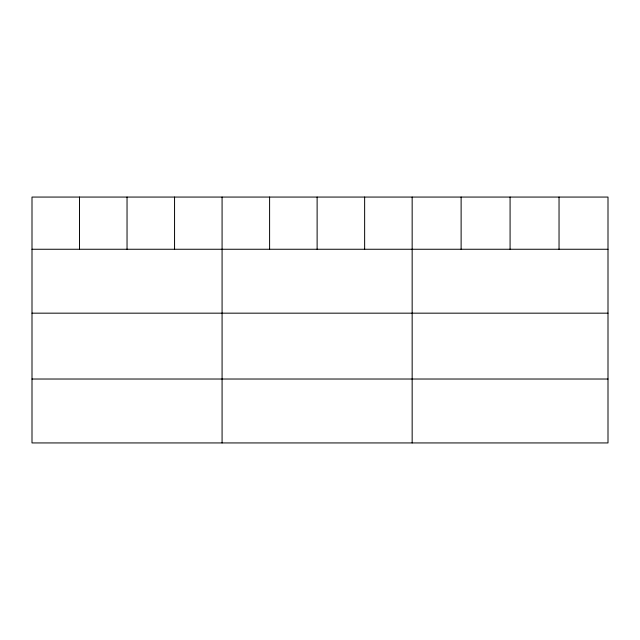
<?xml version="1.0" encoding="UTF-8"?>
<svg xmlns="http://www.w3.org/2000/svg" width="640" height="640" viewBox="0 0 640 640"><rect width="100%" height="100%" fill="white"/><g stroke="black" fill="none" stroke-linecap="round" stroke-linejoin="round"><path stroke-width="0.96" d="M608 249.256L608 442.936L32 442.936L32 197.064L608 197.064L608 249.256L32 249.256M32 313.168L608 313.168M32 379.024L608 379.024M559.04 197.064L559.04 249.256M510.08 197.064L510.08 249.256M461.12 197.064L461.12 249.256M412.16 197.064L412.16 442.936M364.64 197.064L364.64 249.256M317.12 197.064L317.12 249.256M269.6 197.064L269.6 249.256M222.08 197.064L222.08 442.936M174.56 197.064L174.56 249.256M127.04 197.064L127.04 249.256M79.52 197.064L79.52 249.256"/></g></svg>
